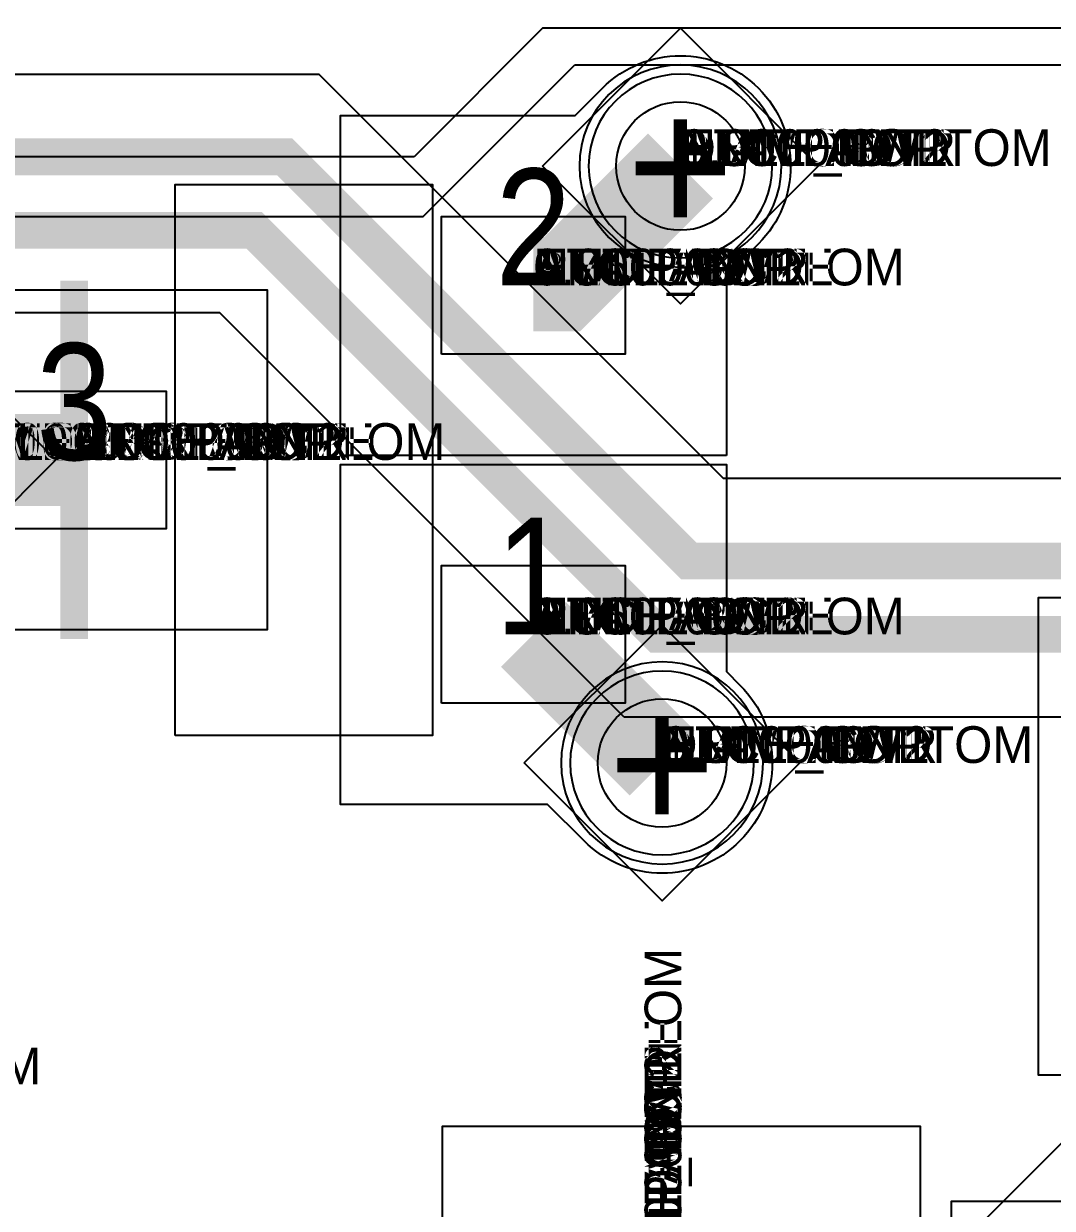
# Model space of a CAD drawing. Extents: x 0 to 323, y 0 to 320.
# Drawn here: x 39.24 to 44.84, y 254.18 to 260.63 of the extents above; entities that cross this region are included whole.
import ezdxf
from ezdxf.enums import TextEntityAlignment as Align

# ---------------------------------------------------------------- set-up
doc = ezdxf.new("R2010")
doc.units = 0
doc.header["$MEASUREMENT"] = 0
doc.layers.get('0').update_dxf_attribs({"linetype": 'CONTINUOUS'})
for name, color, linetype in [('CDN_FIGURES', 7, 'CONTINUOUS'), ('ETCH_BOTTOM', 7, 'CONTINUOUS'), ('ETCH_GND', 3, 'CONTINUOUS'), ('ETCH_INT1', 4, 'CONTINUOUS'), ('ETCH_INT2', 5, 'CONTINUOUS'), ('ETCH_PWR', 6, 'CONTINUOUS'), ('ETCH_TOP', 2, 'CONTINUOUS'), ('MANUFACTURING_NCLEGEND-1-6', 8, 'CONTINUOUS'), ('PACKAGE_GEOMETRY_ASSEMBLY_TOP', 11, 'CONTINUOUS'), ('PACKAGE_GEOMETRY_PIN_NUMBER', 9, 'CONTINUOUS')]:
    doc.layers.add(name, color=color, linetype=linetype)

# ---------------------------------------------------------------- blocks, each defined once
blk = doc.blocks.new('PAD_INFO')
for tag in ['SHAPE_TYPE', 'PAD_HEIGHT', 'PAD_LAYER', 'PAD_TYPE', 'PAD_WIDTH']:
    blk.add_attdef(tag, (0, 0), '', height=0.2)
at = {"flags": 2}
blk.add_attdef('CDN_TYPE', (0, 0), '', height=0.2, dxfattribs=at)
blk = doc.blocks.new('DRILL_INFO')
at = {"flags": 2}
blk.add_attdef('CDN_TYPE', (0, 0), '', height=0.2, dxfattribs=at)
for tag in ['FSHAPE', 'FCHAR', 'DRILL_HEIGHT', 'DIAMETER', 'PLATED', 'DRILL_WIDTH']:
    blk.add_attdef(tag, (0, 0), '', height=0.2)
blk = doc.blocks.new('VIA0700X0300')
at = {"layer": 'ETCH_BOTTOM'}
blk.add_circle((0, 0), 0.35, dxfattribs=at)
at = {"layer": 'ETCH_GND'}
blk.add_circle((0, 0), 0.35, dxfattribs=at)
at = {"layer": 'ETCH_INT1'}
blk.add_circle((0, 0), 0.35, dxfattribs=at)
at = {"layer": 'ETCH_INT2'}
blk.add_circle((0, 0), 0.35, dxfattribs=at)
at = {"layer": 'ETCH_PWR'}
blk.add_circle((0, 0), 0.35, dxfattribs=at)
at = {"layer": 'ETCH_TOP'}
blk.add_circle((0, 0), 0.35, dxfattribs=at)
ref = blk.add_blockref('PAD_INFO', (0, 0))
ref.add_attrib('PAD_LAYER', 'ETCH_TOP', (0, 0), dxfattribs={"height": 0.2})
ref.add_attrib('SHAPE_TYPE', 'NULL', (0, 0), dxfattribs={"height": 0.2})
ref.add_attrib('PAD_TYPE', 'ANTIPAD', (0, 0), dxfattribs={"height": 0.2})
ref.add_attrib('PAD_WIDTH', '0.000000', (0, 0), dxfattribs={"height": 0.2})
ref.add_attrib('PAD_HEIGHT', '0.000000', (0, 0), dxfattribs={"height": 0.2})
ref = blk.add_blockref('PAD_INFO', (0, 0))
ref.add_attrib('PAD_LAYER', 'ETCH_GND', (0, 0), dxfattribs={"height": 0.2})
ref.add_attrib('SHAPE_TYPE', 'NULL', (0, 0), dxfattribs={"height": 0.2})
ref.add_attrib('PAD_TYPE', 'ANTIPAD', (0, 0), dxfattribs={"height": 0.2})
ref.add_attrib('PAD_WIDTH', '0.000000', (0, 0), dxfattribs={"height": 0.2})
ref.add_attrib('PAD_HEIGHT', '0.000000', (0, 0), dxfattribs={"height": 0.2})
ref = blk.add_blockref('PAD_INFO', (0, 0))
ref.add_attrib('PAD_LAYER', 'ETCH_INT1', (0, 0), dxfattribs={"height": 0.2})
ref.add_attrib('SHAPE_TYPE', 'NULL', (0, 0), dxfattribs={"height": 0.2})
ref.add_attrib('PAD_TYPE', 'ANTIPAD', (0, 0), dxfattribs={"height": 0.2})
ref.add_attrib('PAD_WIDTH', '0.000000', (0, 0), dxfattribs={"height": 0.2})
ref.add_attrib('PAD_HEIGHT', '0.000000', (0, 0), dxfattribs={"height": 0.2})
ref = blk.add_blockref('PAD_INFO', (0, 0))
ref.add_attrib('PAD_LAYER', 'ETCH_INT2', (0, 0), dxfattribs={"height": 0.2})
ref.add_attrib('SHAPE_TYPE', 'NULL', (0, 0), dxfattribs={"height": 0.2})
ref.add_attrib('PAD_TYPE', 'ANTIPAD', (0, 0), dxfattribs={"height": 0.2})
ref.add_attrib('PAD_WIDTH', '0.000000', (0, 0), dxfattribs={"height": 0.2})
ref.add_attrib('PAD_HEIGHT', '0.000000', (0, 0), dxfattribs={"height": 0.2})
ref = blk.add_blockref('PAD_INFO', (0, 0))
ref.add_attrib('PAD_LAYER', 'ETCH_PWR', (0, 0), dxfattribs={"height": 0.2})
ref.add_attrib('SHAPE_TYPE', 'NULL', (0, 0), dxfattribs={"height": 0.2})
ref.add_attrib('PAD_TYPE', 'ANTIPAD', (0, 0), dxfattribs={"height": 0.2})
ref.add_attrib('PAD_WIDTH', '0.000000', (0, 0), dxfattribs={"height": 0.2})
ref.add_attrib('PAD_HEIGHT', '0.000000', (0, 0), dxfattribs={"height": 0.2})
ref = blk.add_blockref('PAD_INFO', (0, 0))
ref.add_attrib('PAD_LAYER', 'ETCH_BOTTOM', (0, 0), dxfattribs={"height": 0.2})
ref.add_attrib('SHAPE_TYPE', 'NULL', (0, 0), dxfattribs={"height": 0.2})
ref.add_attrib('PAD_TYPE', 'ANTIPAD', (0, 0), dxfattribs={"height": 0.2})
ref.add_attrib('PAD_WIDTH', '0.000000', (0, 0), dxfattribs={"height": 0.2})
ref.add_attrib('PAD_HEIGHT', '0.000000', (0, 0), dxfattribs={"height": 0.2})
ref = blk.add_blockref('PAD_INFO', (0, 0))
ref.add_attrib('PAD_LAYER', 'ETCH_TOP', (0, 0), dxfattribs={"height": 0.2})
ref.add_attrib('SHAPE_TYPE', 'NULL', (0, 0), dxfattribs={"height": 0.2})
ref.add_attrib('PAD_TYPE', 'THERMAL', (0, 0), dxfattribs={"height": 0.2})
ref.add_attrib('PAD_WIDTH', '0.000000', (0, 0), dxfattribs={"height": 0.2})
ref.add_attrib('PAD_HEIGHT', '0.000000', (0, 0), dxfattribs={"height": 0.2})
ref = blk.add_blockref('PAD_INFO', (0, 0))
ref.add_attrib('PAD_LAYER', 'ETCH_GND', (0, 0), dxfattribs={"height": 0.2})
ref.add_attrib('SHAPE_TYPE', 'NULL', (0, 0), dxfattribs={"height": 0.2})
ref.add_attrib('PAD_TYPE', 'THERMAL', (0, 0), dxfattribs={"height": 0.2})
ref.add_attrib('PAD_WIDTH', '0.000000', (0, 0), dxfattribs={"height": 0.2})
ref.add_attrib('PAD_HEIGHT', '0.000000', (0, 0), dxfattribs={"height": 0.2})
ref = blk.add_blockref('PAD_INFO', (0, 0))
ref.add_attrib('PAD_LAYER', 'ETCH_INT1', (0, 0), dxfattribs={"height": 0.2})
ref.add_attrib('SHAPE_TYPE', 'NULL', (0, 0), dxfattribs={"height": 0.2})
ref.add_attrib('PAD_TYPE', 'THERMAL', (0, 0), dxfattribs={"height": 0.2})
ref.add_attrib('PAD_WIDTH', '0.000000', (0, 0), dxfattribs={"height": 0.2})
ref.add_attrib('PAD_HEIGHT', '0.000000', (0, 0), dxfattribs={"height": 0.2})
ref = blk.add_blockref('PAD_INFO', (0, 0))
ref.add_attrib('PAD_LAYER', 'ETCH_INT2', (0, 0), dxfattribs={"height": 0.2})
ref.add_attrib('SHAPE_TYPE', 'NULL', (0, 0), dxfattribs={"height": 0.2})
ref.add_attrib('PAD_TYPE', 'THERMAL', (0, 0), dxfattribs={"height": 0.2})
ref.add_attrib('PAD_WIDTH', '0.000000', (0, 0), dxfattribs={"height": 0.2})
ref.add_attrib('PAD_HEIGHT', '0.000000', (0, 0), dxfattribs={"height": 0.2})
ref = blk.add_blockref('PAD_INFO', (0, 0))
ref.add_attrib('PAD_LAYER', 'ETCH_PWR', (0, 0), dxfattribs={"height": 0.2})
ref.add_attrib('SHAPE_TYPE', 'NULL', (0, 0), dxfattribs={"height": 0.2})
ref.add_attrib('PAD_TYPE', 'THERMAL', (0, 0), dxfattribs={"height": 0.2})
ref.add_attrib('PAD_WIDTH', '0.000000', (0, 0), dxfattribs={"height": 0.2})
ref.add_attrib('PAD_HEIGHT', '0.000000', (0, 0), dxfattribs={"height": 0.2})
ref = blk.add_blockref('PAD_INFO', (0, 0))
ref.add_attrib('PAD_LAYER', 'ETCH_BOTTOM', (0, 0), dxfattribs={"height": 0.2})
ref.add_attrib('SHAPE_TYPE', 'NULL', (0, 0), dxfattribs={"height": 0.2})
ref.add_attrib('PAD_TYPE', 'THERMAL', (0, 0), dxfattribs={"height": 0.2})
ref.add_attrib('PAD_WIDTH', '0.000000', (0, 0), dxfattribs={"height": 0.2})
ref.add_attrib('PAD_HEIGHT', '0.000000', (0, 0), dxfattribs={"height": 0.2})
ref = blk.add_blockref('PAD_INFO', (0, 0))
ref.add_attrib('PAD_LAYER', 'ETCH_TOP', (0, 0), dxfattribs={"height": 0.2})
ref.add_attrib('SHAPE_TYPE', 'CIRCLE', (0, 0), dxfattribs={"height": 0.2})
ref.add_attrib('PAD_TYPE', 'REGULAR', (0, 0), dxfattribs={"height": 0.2})
ref.add_attrib('PAD_WIDTH', '0.700000', (0, 0), dxfattribs={"height": 0.2})
ref.add_attrib('PAD_HEIGHT', '0.700000', (0, 0), dxfattribs={"height": 0.2})
ref = blk.add_blockref('PAD_INFO', (0, 0))
ref.add_attrib('PAD_LAYER', 'ETCH_GND', (0, 0), dxfattribs={"height": 0.2})
ref.add_attrib('SHAPE_TYPE', 'CIRCLE', (0, 0), dxfattribs={"height": 0.2})
ref.add_attrib('PAD_TYPE', 'REGULAR', (0, 0), dxfattribs={"height": 0.2})
ref.add_attrib('PAD_WIDTH', '0.700000', (0, 0), dxfattribs={"height": 0.2})
ref.add_attrib('PAD_HEIGHT', '0.700000', (0, 0), dxfattribs={"height": 0.2})
ref = blk.add_blockref('PAD_INFO', (0, 0))
ref.add_attrib('PAD_LAYER', 'ETCH_INT1', (0, 0), dxfattribs={"height": 0.2})
ref.add_attrib('SHAPE_TYPE', 'CIRCLE', (0, 0), dxfattribs={"height": 0.2})
ref.add_attrib('PAD_TYPE', 'REGULAR', (0, 0), dxfattribs={"height": 0.2})
ref.add_attrib('PAD_WIDTH', '0.700000', (0, 0), dxfattribs={"height": 0.2})
ref.add_attrib('PAD_HEIGHT', '0.700000', (0, 0), dxfattribs={"height": 0.2})
ref = blk.add_blockref('PAD_INFO', (0, 0))
ref.add_attrib('PAD_LAYER', 'ETCH_INT2', (0, 0), dxfattribs={"height": 0.2})
ref.add_attrib('SHAPE_TYPE', 'CIRCLE', (0, 0), dxfattribs={"height": 0.2})
ref.add_attrib('PAD_TYPE', 'REGULAR', (0, 0), dxfattribs={"height": 0.2})
ref.add_attrib('PAD_WIDTH', '0.700000', (0, 0), dxfattribs={"height": 0.2})
ref.add_attrib('PAD_HEIGHT', '0.700000', (0, 0), dxfattribs={"height": 0.2})
ref = blk.add_blockref('PAD_INFO', (0, 0))
ref.add_attrib('PAD_LAYER', 'ETCH_PWR', (0, 0), dxfattribs={"height": 0.2})
ref.add_attrib('SHAPE_TYPE', 'CIRCLE', (0, 0), dxfattribs={"height": 0.2})
ref.add_attrib('PAD_TYPE', 'REGULAR', (0, 0), dxfattribs={"height": 0.2})
ref.add_attrib('PAD_WIDTH', '0.700000', (0, 0), dxfattribs={"height": 0.2})
ref.add_attrib('PAD_HEIGHT', '0.700000', (0, 0), dxfattribs={"height": 0.2})
ref = blk.add_blockref('PAD_INFO', (0, 0))
ref.add_attrib('PAD_LAYER', 'ETCH_BOTTOM', (0, 0), dxfattribs={"height": 0.2})
ref.add_attrib('SHAPE_TYPE', 'CIRCLE', (0, 0), dxfattribs={"height": 0.2})
ref.add_attrib('PAD_TYPE', 'REGULAR', (0, 0), dxfattribs={"height": 0.2})
ref.add_attrib('PAD_WIDTH', '0.700000', (0, 0), dxfattribs={"height": 0.2})
ref.add_attrib('PAD_HEIGHT', '0.700000', (0, 0), dxfattribs={"height": 0.2})
ref = blk.add_blockref('DRILL_INFO', (0, 0))
ref.add_attrib('DIAMETER', '0.300000', (0, 0), dxfattribs={"height": 0.2})
ref.add_attrib('PLATED', 'PLATED', (0, 0), dxfattribs={"height": 0.2})
ref.add_attrib('FSHAPE', 'DIAMOND', (0, 0), dxfattribs={"height": 0.2})
ref.add_attrib('FCHAR', '+', (0, 0), dxfattribs={"height": 0.2})
ref.add_attrib('DRILL_WIDTH', '1.500000', (0, 0), dxfattribs={"height": 0.2})
ref.add_attrib('DRILL_HEIGHT', '1.500000', (0, 0), dxfattribs={"height": 0.2})
for tag in ['CDN_TYPE', 'PIN']:
    blk.add_attdef(tag, (0, 0), '', height=0.2)
at = {"flags": 2}
for tag in ['PSTKNAME', 'BBV']:
    blk.add_attdef(tag, (0, 0), '', height=0.2, dxfattribs=at)
blk = doc.blocks.new('FIGURE_DIAMOND')
at = {"layer": 'CDN_FIGURES'}
blk.add_lwpolyline([(-0.5, 0), (0, 0.5), (0.5, 0), (0, -0.5)], close=True, dxfattribs=at)
blk = doc.blocks.new('RC1000X1500TS')
at = {"layer": 'ETCH_TOP'}
blk.add_lwpolyline([(-0.5, -0.75), (-0.5, 0.75), (0.5, 0.75), (0.5, -0.75)], close=True, dxfattribs=at)
ref = blk.add_blockref('PAD_INFO', (0, 0))
ref.add_attrib('PAD_LAYER', 'ETCH_TOP', (0, 0), dxfattribs={"height": 0.2})
ref.add_attrib('SHAPE_TYPE', 'NULL', (0, 0), dxfattribs={"height": 0.2})
ref.add_attrib('PAD_TYPE', 'ANTIPAD', (0, 0), dxfattribs={"height": 0.2})
ref.add_attrib('PAD_WIDTH', '0.000000', (0, 0), dxfattribs={"height": 0.2})
ref.add_attrib('PAD_HEIGHT', '0.000000', (0, 0), dxfattribs={"height": 0.2})
ref = blk.add_blockref('PAD_INFO', (0, 0))
ref.add_attrib('PAD_LAYER', 'ETCH_GND', (0, 0), dxfattribs={"height": 0.2})
ref.add_attrib('SHAPE_TYPE', 'NULL', (0, 0), dxfattribs={"height": 0.2})
ref.add_attrib('PAD_TYPE', 'ANTIPAD', (0, 0), dxfattribs={"height": 0.2})
ref.add_attrib('PAD_WIDTH', '0.000000', (0, 0), dxfattribs={"height": 0.2})
ref.add_attrib('PAD_HEIGHT', '0.000000', (0, 0), dxfattribs={"height": 0.2})
ref = blk.add_blockref('PAD_INFO', (0, 0))
ref.add_attrib('PAD_LAYER', 'ETCH_INT1', (0, 0), dxfattribs={"height": 0.2})
ref.add_attrib('SHAPE_TYPE', 'NULL', (0, 0), dxfattribs={"height": 0.2})
ref.add_attrib('PAD_TYPE', 'ANTIPAD', (0, 0), dxfattribs={"height": 0.2})
ref.add_attrib('PAD_WIDTH', '0.000000', (0, 0), dxfattribs={"height": 0.2})
ref.add_attrib('PAD_HEIGHT', '0.000000', (0, 0), dxfattribs={"height": 0.2})
ref = blk.add_blockref('PAD_INFO', (0, 0))
ref.add_attrib('PAD_LAYER', 'ETCH_INT2', (0, 0), dxfattribs={"height": 0.2})
ref.add_attrib('SHAPE_TYPE', 'NULL', (0, 0), dxfattribs={"height": 0.2})
ref.add_attrib('PAD_TYPE', 'ANTIPAD', (0, 0), dxfattribs={"height": 0.2})
ref.add_attrib('PAD_WIDTH', '0.000000', (0, 0), dxfattribs={"height": 0.2})
ref.add_attrib('PAD_HEIGHT', '0.000000', (0, 0), dxfattribs={"height": 0.2})
ref = blk.add_blockref('PAD_INFO', (0, 0))
ref.add_attrib('PAD_LAYER', 'ETCH_PWR', (0, 0), dxfattribs={"height": 0.2})
ref.add_attrib('SHAPE_TYPE', 'NULL', (0, 0), dxfattribs={"height": 0.2})
ref.add_attrib('PAD_TYPE', 'ANTIPAD', (0, 0), dxfattribs={"height": 0.2})
ref.add_attrib('PAD_WIDTH', '0.000000', (0, 0), dxfattribs={"height": 0.2})
ref.add_attrib('PAD_HEIGHT', '0.000000', (0, 0), dxfattribs={"height": 0.2})
ref = blk.add_blockref('PAD_INFO', (0, 0))
ref.add_attrib('PAD_LAYER', 'ETCH_BOTTOM', (0, 0), dxfattribs={"height": 0.2})
ref.add_attrib('SHAPE_TYPE', 'NULL', (0, 0), dxfattribs={"height": 0.2})
ref.add_attrib('PAD_TYPE', 'ANTIPAD', (0, 0), dxfattribs={"height": 0.2})
ref.add_attrib('PAD_WIDTH', '0.000000', (0, 0), dxfattribs={"height": 0.2})
ref.add_attrib('PAD_HEIGHT', '0.000000', (0, 0), dxfattribs={"height": 0.2})
ref = blk.add_blockref('PAD_INFO', (0, 0))
ref.add_attrib('PAD_LAYER', 'ETCH_TOP', (0, 0), dxfattribs={"height": 0.2})
ref.add_attrib('SHAPE_TYPE', 'NULL', (0, 0), dxfattribs={"height": 0.2})
ref.add_attrib('PAD_TYPE', 'THERMAL', (0, 0), dxfattribs={"height": 0.2})
ref.add_attrib('PAD_WIDTH', '0.000000', (0, 0), dxfattribs={"height": 0.2})
ref.add_attrib('PAD_HEIGHT', '0.000000', (0, 0), dxfattribs={"height": 0.2})
ref = blk.add_blockref('PAD_INFO', (0, 0))
ref.add_attrib('PAD_LAYER', 'ETCH_GND', (0, 0), dxfattribs={"height": 0.2})
ref.add_attrib('SHAPE_TYPE', 'NULL', (0, 0), dxfattribs={"height": 0.2})
ref.add_attrib('PAD_TYPE', 'THERMAL', (0, 0), dxfattribs={"height": 0.2})
ref.add_attrib('PAD_WIDTH', '0.000000', (0, 0), dxfattribs={"height": 0.2})
ref.add_attrib('PAD_HEIGHT', '0.000000', (0, 0), dxfattribs={"height": 0.2})
ref = blk.add_blockref('PAD_INFO', (0, 0))
ref.add_attrib('PAD_LAYER', 'ETCH_INT1', (0, 0), dxfattribs={"height": 0.2})
ref.add_attrib('SHAPE_TYPE', 'NULL', (0, 0), dxfattribs={"height": 0.2})
ref.add_attrib('PAD_TYPE', 'THERMAL', (0, 0), dxfattribs={"height": 0.2})
ref.add_attrib('PAD_WIDTH', '0.000000', (0, 0), dxfattribs={"height": 0.2})
ref.add_attrib('PAD_HEIGHT', '0.000000', (0, 0), dxfattribs={"height": 0.2})
ref = blk.add_blockref('PAD_INFO', (0, 0))
ref.add_attrib('PAD_LAYER', 'ETCH_INT2', (0, 0), dxfattribs={"height": 0.2})
ref.add_attrib('SHAPE_TYPE', 'NULL', (0, 0), dxfattribs={"height": 0.2})
ref.add_attrib('PAD_TYPE', 'THERMAL', (0, 0), dxfattribs={"height": 0.2})
ref.add_attrib('PAD_WIDTH', '0.000000', (0, 0), dxfattribs={"height": 0.2})
ref.add_attrib('PAD_HEIGHT', '0.000000', (0, 0), dxfattribs={"height": 0.2})
ref = blk.add_blockref('PAD_INFO', (0, 0))
ref.add_attrib('PAD_LAYER', 'ETCH_PWR', (0, 0), dxfattribs={"height": 0.2})
ref.add_attrib('SHAPE_TYPE', 'NULL', (0, 0), dxfattribs={"height": 0.2})
ref.add_attrib('PAD_TYPE', 'THERMAL', (0, 0), dxfattribs={"height": 0.2})
ref.add_attrib('PAD_WIDTH', '0.000000', (0, 0), dxfattribs={"height": 0.2})
ref.add_attrib('PAD_HEIGHT', '0.000000', (0, 0), dxfattribs={"height": 0.2})
ref = blk.add_blockref('PAD_INFO', (0, 0))
ref.add_attrib('PAD_LAYER', 'ETCH_BOTTOM', (0, 0), dxfattribs={"height": 0.2})
ref.add_attrib('SHAPE_TYPE', 'NULL', (0, 0), dxfattribs={"height": 0.2})
ref.add_attrib('PAD_TYPE', 'THERMAL', (0, 0), dxfattribs={"height": 0.2})
ref.add_attrib('PAD_WIDTH', '0.000000', (0, 0), dxfattribs={"height": 0.2})
ref.add_attrib('PAD_HEIGHT', '0.000000', (0, 0), dxfattribs={"height": 0.2})
ref = blk.add_blockref('PAD_INFO', (0, 0))
ref.add_attrib('PAD_LAYER', 'ETCH_GND', (0, 0), dxfattribs={"height": 0.2})
ref.add_attrib('SHAPE_TYPE', 'NULL', (0, 0), dxfattribs={"height": 0.2})
ref.add_attrib('PAD_TYPE', 'REGULAR', (0, 0), dxfattribs={"height": 0.2})
ref.add_attrib('PAD_WIDTH', '0.000000', (0, 0), dxfattribs={"height": 0.2})
ref.add_attrib('PAD_HEIGHT', '0.000000', (0, 0), dxfattribs={"height": 0.2})
ref = blk.add_blockref('PAD_INFO', (0, 0))
ref.add_attrib('PAD_LAYER', 'ETCH_INT1', (0, 0), dxfattribs={"height": 0.2})
ref.add_attrib('SHAPE_TYPE', 'NULL', (0, 0), dxfattribs={"height": 0.2})
ref.add_attrib('PAD_TYPE', 'REGULAR', (0, 0), dxfattribs={"height": 0.2})
ref.add_attrib('PAD_WIDTH', '0.000000', (0, 0), dxfattribs={"height": 0.2})
ref.add_attrib('PAD_HEIGHT', '0.000000', (0, 0), dxfattribs={"height": 0.2})
ref = blk.add_blockref('PAD_INFO', (0, 0))
ref.add_attrib('PAD_LAYER', 'ETCH_INT2', (0, 0), dxfattribs={"height": 0.2})
ref.add_attrib('SHAPE_TYPE', 'NULL', (0, 0), dxfattribs={"height": 0.2})
ref.add_attrib('PAD_TYPE', 'REGULAR', (0, 0), dxfattribs={"height": 0.2})
ref.add_attrib('PAD_WIDTH', '0.000000', (0, 0), dxfattribs={"height": 0.2})
ref.add_attrib('PAD_HEIGHT', '0.000000', (0, 0), dxfattribs={"height": 0.2})
ref = blk.add_blockref('PAD_INFO', (0, 0))
ref.add_attrib('PAD_LAYER', 'ETCH_PWR', (0, 0), dxfattribs={"height": 0.2})
ref.add_attrib('SHAPE_TYPE', 'NULL', (0, 0), dxfattribs={"height": 0.2})
ref.add_attrib('PAD_TYPE', 'REGULAR', (0, 0), dxfattribs={"height": 0.2})
ref.add_attrib('PAD_WIDTH', '0.000000', (0, 0), dxfattribs={"height": 0.2})
ref.add_attrib('PAD_HEIGHT', '0.000000', (0, 0), dxfattribs={"height": 0.2})
ref = blk.add_blockref('PAD_INFO', (0, 0))
ref.add_attrib('PAD_LAYER', 'ETCH_BOTTOM', (0, 0), dxfattribs={"height": 0.2})
ref.add_attrib('SHAPE_TYPE', 'NULL', (0, 0), dxfattribs={"height": 0.2})
ref.add_attrib('PAD_TYPE', 'REGULAR', (0, 0), dxfattribs={"height": 0.2})
ref.add_attrib('PAD_WIDTH', '0.000000', (0, 0), dxfattribs={"height": 0.2})
ref.add_attrib('PAD_HEIGHT', '0.000000', (0, 0), dxfattribs={"height": 0.2})
ref = blk.add_blockref('DRILL_INFO', (0, 0))
ref.add_attrib('DIAMETER', '0.000000', (0, 0), dxfattribs={"height": 0.2})
ref.add_attrib('PLATED', 'PLATED', (0, 0), dxfattribs={"height": 0.2})
ref.add_attrib('FSHAPE', 'NULL', (0, 0), dxfattribs={"height": 0.2})
ref.add_attrib('DRILL_WIDTH', '0.000000', (0, 0), dxfattribs={"height": 0.2})
ref.add_attrib('DRILL_HEIGHT', '0.000000', (0, 0), dxfattribs={"height": 0.2})
ref = blk.add_blockref('PAD_INFO', (0, 0))
ref.add_attrib('PAD_LAYER', 'ETCH_TOP', (0, 0), dxfattribs={"height": 0.2})
ref.add_attrib('SHAPE_TYPE', 'RECTANGLE', (0, 0), dxfattribs={"height": 0.2})
ref.add_attrib('PAD_TYPE', 'REGULAR', (0, 0), dxfattribs={"height": 0.2})
ref.add_attrib('PAD_WIDTH', '1.000000', (0, 0), dxfattribs={"height": 0.2})
ref.add_attrib('PAD_HEIGHT', '1.500000', (0, 0), dxfattribs={"height": 0.2})
for tag in ['CDN_TYPE', 'PIN']:
    blk.add_attdef(tag, (0, 0), '', height=0.2)
at = {"flags": 2}
for tag in ['PSTKNAME', 'BBV']:
    blk.add_attdef(tag, (0, 0), '', height=0.2, dxfattribs=at)
blk = doc.blocks.new('F56')
at = {"layer": 'ETCH_TOP'}
ref = blk.add_blockref('RC1000X1500TS', (1.75, 0), dxfattribs=at)
ref.add_attrib('CDN_TYPE', 'PIN', (0, 0), dxfattribs={"height": 0.2})
ref.add_attrib('PIN', '2', (0, 0), dxfattribs={"height": 0.2})
at = {"flags": 2}
for tag in ['SYMBOL_TYPE', 'CDN_TYPE', 'REFDES']:
    blk.add_attdef(tag, (0, 0), '', height=0.2, dxfattribs=at)
blk = doc.blocks.new('RC1000X0750TS')
at = {"layer": 'ETCH_TOP'}
blk.add_lwpolyline([(-0.5, -0.375), (-0.5, 0.375), (0.5, 0.375), (0.5, -0.375)], close=True, dxfattribs=at)
ref = blk.add_blockref('PAD_INFO', (0, 0))
ref.add_attrib('PAD_LAYER', 'ETCH_TOP', (0, 0), dxfattribs={"height": 0.2})
ref.add_attrib('SHAPE_TYPE', 'NULL', (0, 0), dxfattribs={"height": 0.2})
ref.add_attrib('PAD_TYPE', 'ANTIPAD', (0, 0), dxfattribs={"height": 0.2})
ref.add_attrib('PAD_WIDTH', '0.000000', (0, 0), dxfattribs={"height": 0.2})
ref.add_attrib('PAD_HEIGHT', '0.000000', (0, 0), dxfattribs={"height": 0.2})
ref = blk.add_blockref('PAD_INFO', (0, 0))
ref.add_attrib('PAD_LAYER', 'ETCH_GND', (0, 0), dxfattribs={"height": 0.2})
ref.add_attrib('SHAPE_TYPE', 'NULL', (0, 0), dxfattribs={"height": 0.2})
ref.add_attrib('PAD_TYPE', 'ANTIPAD', (0, 0), dxfattribs={"height": 0.2})
ref.add_attrib('PAD_WIDTH', '0.000000', (0, 0), dxfattribs={"height": 0.2})
ref.add_attrib('PAD_HEIGHT', '0.000000', (0, 0), dxfattribs={"height": 0.2})
ref = blk.add_blockref('PAD_INFO', (0, 0))
ref.add_attrib('PAD_LAYER', 'ETCH_INT1', (0, 0), dxfattribs={"height": 0.2})
ref.add_attrib('SHAPE_TYPE', 'NULL', (0, 0), dxfattribs={"height": 0.2})
ref.add_attrib('PAD_TYPE', 'ANTIPAD', (0, 0), dxfattribs={"height": 0.2})
ref.add_attrib('PAD_WIDTH', '0.000000', (0, 0), dxfattribs={"height": 0.2})
ref.add_attrib('PAD_HEIGHT', '0.000000', (0, 0), dxfattribs={"height": 0.2})
ref = blk.add_blockref('PAD_INFO', (0, 0))
ref.add_attrib('PAD_LAYER', 'ETCH_INT2', (0, 0), dxfattribs={"height": 0.2})
ref.add_attrib('SHAPE_TYPE', 'NULL', (0, 0), dxfattribs={"height": 0.2})
ref.add_attrib('PAD_TYPE', 'ANTIPAD', (0, 0), dxfattribs={"height": 0.2})
ref.add_attrib('PAD_WIDTH', '0.000000', (0, 0), dxfattribs={"height": 0.2})
ref.add_attrib('PAD_HEIGHT', '0.000000', (0, 0), dxfattribs={"height": 0.2})
ref = blk.add_blockref('PAD_INFO', (0, 0))
ref.add_attrib('PAD_LAYER', 'ETCH_PWR', (0, 0), dxfattribs={"height": 0.2})
ref.add_attrib('SHAPE_TYPE', 'NULL', (0, 0), dxfattribs={"height": 0.2})
ref.add_attrib('PAD_TYPE', 'ANTIPAD', (0, 0), dxfattribs={"height": 0.2})
ref.add_attrib('PAD_WIDTH', '0.000000', (0, 0), dxfattribs={"height": 0.2})
ref.add_attrib('PAD_HEIGHT', '0.000000', (0, 0), dxfattribs={"height": 0.2})
ref = blk.add_blockref('PAD_INFO', (0, 0))
ref.add_attrib('PAD_LAYER', 'ETCH_BOTTOM', (0, 0), dxfattribs={"height": 0.2})
ref.add_attrib('SHAPE_TYPE', 'NULL', (0, 0), dxfattribs={"height": 0.2})
ref.add_attrib('PAD_TYPE', 'ANTIPAD', (0, 0), dxfattribs={"height": 0.2})
ref.add_attrib('PAD_WIDTH', '0.000000', (0, 0), dxfattribs={"height": 0.2})
ref.add_attrib('PAD_HEIGHT', '0.000000', (0, 0), dxfattribs={"height": 0.2})
ref = blk.add_blockref('PAD_INFO', (0, 0))
ref.add_attrib('PAD_LAYER', 'ETCH_TOP', (0, 0), dxfattribs={"height": 0.2})
ref.add_attrib('SHAPE_TYPE', 'NULL', (0, 0), dxfattribs={"height": 0.2})
ref.add_attrib('PAD_TYPE', 'THERMAL', (0, 0), dxfattribs={"height": 0.2})
ref.add_attrib('PAD_WIDTH', '0.000000', (0, 0), dxfattribs={"height": 0.2})
ref.add_attrib('PAD_HEIGHT', '0.000000', (0, 0), dxfattribs={"height": 0.2})
ref = blk.add_blockref('PAD_INFO', (0, 0))
ref.add_attrib('PAD_LAYER', 'ETCH_GND', (0, 0), dxfattribs={"height": 0.2})
ref.add_attrib('SHAPE_TYPE', 'NULL', (0, 0), dxfattribs={"height": 0.2})
ref.add_attrib('PAD_TYPE', 'THERMAL', (0, 0), dxfattribs={"height": 0.2})
ref.add_attrib('PAD_WIDTH', '0.000000', (0, 0), dxfattribs={"height": 0.2})
ref.add_attrib('PAD_HEIGHT', '0.000000', (0, 0), dxfattribs={"height": 0.2})
ref = blk.add_blockref('PAD_INFO', (0, 0))
ref.add_attrib('PAD_LAYER', 'ETCH_INT1', (0, 0), dxfattribs={"height": 0.2})
ref.add_attrib('SHAPE_TYPE', 'NULL', (0, 0), dxfattribs={"height": 0.2})
ref.add_attrib('PAD_TYPE', 'THERMAL', (0, 0), dxfattribs={"height": 0.2})
ref.add_attrib('PAD_WIDTH', '0.000000', (0, 0), dxfattribs={"height": 0.2})
ref.add_attrib('PAD_HEIGHT', '0.000000', (0, 0), dxfattribs={"height": 0.2})
ref = blk.add_blockref('PAD_INFO', (0, 0))
ref.add_attrib('PAD_LAYER', 'ETCH_INT2', (0, 0), dxfattribs={"height": 0.2})
ref.add_attrib('SHAPE_TYPE', 'NULL', (0, 0), dxfattribs={"height": 0.2})
ref.add_attrib('PAD_TYPE', 'THERMAL', (0, 0), dxfattribs={"height": 0.2})
ref.add_attrib('PAD_WIDTH', '0.000000', (0, 0), dxfattribs={"height": 0.2})
ref.add_attrib('PAD_HEIGHT', '0.000000', (0, 0), dxfattribs={"height": 0.2})
ref = blk.add_blockref('PAD_INFO', (0, 0))
ref.add_attrib('PAD_LAYER', 'ETCH_PWR', (0, 0), dxfattribs={"height": 0.2})
ref.add_attrib('SHAPE_TYPE', 'NULL', (0, 0), dxfattribs={"height": 0.2})
ref.add_attrib('PAD_TYPE', 'THERMAL', (0, 0), dxfattribs={"height": 0.2})
ref.add_attrib('PAD_WIDTH', '0.000000', (0, 0), dxfattribs={"height": 0.2})
ref.add_attrib('PAD_HEIGHT', '0.000000', (0, 0), dxfattribs={"height": 0.2})
ref = blk.add_blockref('PAD_INFO', (0, 0))
ref.add_attrib('PAD_LAYER', 'ETCH_BOTTOM', (0, 0), dxfattribs={"height": 0.2})
ref.add_attrib('SHAPE_TYPE', 'NULL', (0, 0), dxfattribs={"height": 0.2})
ref.add_attrib('PAD_TYPE', 'THERMAL', (0, 0), dxfattribs={"height": 0.2})
ref.add_attrib('PAD_WIDTH', '0.000000', (0, 0), dxfattribs={"height": 0.2})
ref.add_attrib('PAD_HEIGHT', '0.000000', (0, 0), dxfattribs={"height": 0.2})
ref = blk.add_blockref('PAD_INFO', (0, 0))
ref.add_attrib('PAD_LAYER', 'ETCH_TOP', (0, 0), dxfattribs={"height": 0.2})
ref.add_attrib('SHAPE_TYPE', 'RECTANGLE', (0, 0), dxfattribs={"height": 0.2})
ref.add_attrib('PAD_TYPE', 'REGULAR', (0, 0), dxfattribs={"height": 0.2})
ref.add_attrib('PAD_WIDTH', '1.000000', (0, 0), dxfattribs={"height": 0.2})
ref.add_attrib('PAD_HEIGHT', '0.750000', (0, 0), dxfattribs={"height": 0.2})
ref = blk.add_blockref('PAD_INFO', (0, 0))
ref.add_attrib('PAD_LAYER', 'ETCH_GND', (0, 0), dxfattribs={"height": 0.2})
ref.add_attrib('SHAPE_TYPE', 'NULL', (0, 0), dxfattribs={"height": 0.2})
ref.add_attrib('PAD_TYPE', 'REGULAR', (0, 0), dxfattribs={"height": 0.2})
ref.add_attrib('PAD_WIDTH', '0.000000', (0, 0), dxfattribs={"height": 0.2})
ref.add_attrib('PAD_HEIGHT', '0.000000', (0, 0), dxfattribs={"height": 0.2})
ref = blk.add_blockref('PAD_INFO', (0, 0))
ref.add_attrib('PAD_LAYER', 'ETCH_INT1', (0, 0), dxfattribs={"height": 0.2})
ref.add_attrib('SHAPE_TYPE', 'NULL', (0, 0), dxfattribs={"height": 0.2})
ref.add_attrib('PAD_TYPE', 'REGULAR', (0, 0), dxfattribs={"height": 0.2})
ref.add_attrib('PAD_WIDTH', '0.000000', (0, 0), dxfattribs={"height": 0.2})
ref.add_attrib('PAD_HEIGHT', '0.000000', (0, 0), dxfattribs={"height": 0.2})
ref = blk.add_blockref('PAD_INFO', (0, 0))
ref.add_attrib('PAD_LAYER', 'ETCH_INT2', (0, 0), dxfattribs={"height": 0.2})
ref.add_attrib('SHAPE_TYPE', 'NULL', (0, 0), dxfattribs={"height": 0.2})
ref.add_attrib('PAD_TYPE', 'REGULAR', (0, 0), dxfattribs={"height": 0.2})
ref.add_attrib('PAD_WIDTH', '0.000000', (0, 0), dxfattribs={"height": 0.2})
ref.add_attrib('PAD_HEIGHT', '0.000000', (0, 0), dxfattribs={"height": 0.2})
ref = blk.add_blockref('PAD_INFO', (0, 0))
ref.add_attrib('PAD_LAYER', 'ETCH_PWR', (0, 0), dxfattribs={"height": 0.2})
ref.add_attrib('SHAPE_TYPE', 'NULL', (0, 0), dxfattribs={"height": 0.2})
ref.add_attrib('PAD_TYPE', 'REGULAR', (0, 0), dxfattribs={"height": 0.2})
ref.add_attrib('PAD_WIDTH', '0.000000', (0, 0), dxfattribs={"height": 0.2})
ref.add_attrib('PAD_HEIGHT', '0.000000', (0, 0), dxfattribs={"height": 0.2})
ref = blk.add_blockref('PAD_INFO', (0, 0))
ref.add_attrib('PAD_LAYER', 'ETCH_BOTTOM', (0, 0), dxfattribs={"height": 0.2})
ref.add_attrib('SHAPE_TYPE', 'NULL', (0, 0), dxfattribs={"height": 0.2})
ref.add_attrib('PAD_TYPE', 'REGULAR', (0, 0), dxfattribs={"height": 0.2})
ref.add_attrib('PAD_WIDTH', '0.000000', (0, 0), dxfattribs={"height": 0.2})
ref.add_attrib('PAD_HEIGHT', '0.000000', (0, 0), dxfattribs={"height": 0.2})
ref = blk.add_blockref('DRILL_INFO', (0, 0))
ref.add_attrib('DIAMETER', '0.000000', (0, 0), dxfattribs={"height": 0.2})
ref.add_attrib('PLATED', 'PLATED', (0, 0), dxfattribs={"height": 0.2})
ref.add_attrib('FSHAPE', 'NULL', (0, 0), dxfattribs={"height": 0.2})
ref.add_attrib('DRILL_WIDTH', '0.000000', (0, 0), dxfattribs={"height": 0.2})
ref.add_attrib('DRILL_HEIGHT', '0.000000', (0, 0), dxfattribs={"height": 0.2})
for tag in ['CDN_TYPE', 'PIN']:
    blk.add_attdef(tag, (0, 0), '', height=0.2)
at = {"flags": 2}
for tag in ['PSTKNAME', 'BBV']:
    blk.add_attdef(tag, (0, 0), '', height=0.2, dxfattribs=at)
blk = doc.blocks.new('F341')
at = {"layer": 'PACKAGE_GEOMETRY_ASSEMBLY_TOP'}
blk.add_lwpolyline([(-1.95, -0.55), (-1.95, 2.45), (-0.55, 2.45), (-0.55, -0.55)], close=True, dxfattribs=at)
at = {"layer": 'ETCH_TOP'}
ref = blk.add_blockref('RC1000X0750TS', (0, 1.9), dxfattribs=at)
ref.add_attrib('CDN_TYPE', 'PIN', (0, 0), dxfattribs={"height": 0.2})
ref.add_attrib('PIN', '2', (0, 0), dxfattribs={"height": 0.2})
ref = blk.add_blockref('RC1000X0750TS', (-2.5, 0.95), dxfattribs=at)
ref.add_attrib('CDN_TYPE', 'PIN', (0, 0), dxfattribs={"height": 0.2})
ref.add_attrib('PIN', '3', (0, 0), dxfattribs={"height": 0.2})
ref = blk.add_blockref('RC1000X0750TS', (0, 0), dxfattribs=at)
ref.add_attrib('CDN_TYPE', 'PIN', (0, 0), dxfattribs={"height": 0.2})
ref.add_attrib('PIN', '1', (0, 0), dxfattribs={"height": 0.2})
at = {"flags": 2}
for tag in ['SYMBOL_TYPE', 'CDN_TYPE', 'REFDES']:
    blk.add_attdef(tag, (0, 0), '', height=0.2, dxfattribs=at)

msp = doc.modelspace()

# ---------------------------------------------------------------- linework, layer by layer
at = {"layer": 'ETCH_BOTTOM'}
for points in [[(43.3627, 259.8555, 1), (42.2625, 259.8555, 1)], [(43.2627, 256.6055, 1), (42.1625, 256.6055, 1)]]:
    msp.add_lwpolyline(points, format="xyb", close=True, dxfattribs=at)
msp.add_lwpolyline([(43.7875, 253.4376), (44.9555, 254.6056), (45.2468, 254.6056, -0.085109), (45.2125, 254.8055), (45.2125, 254.9054), (44.7625, 254.9054), (44.7625, 257.5056), (48.6127, 257.5056), (48.6127, 256.5056), (52.4627, 256.5056), (52.4627, 255.0041), (52.7127, 254.7541), (52.7127, 253.8556)], format="xyb", dxfattribs=at)
at = {"layer": 'ETCH_GND'}
for points in [[(43.3127, 259.8555, 1), (42.3125, 259.8555, 1)], [(43.2127, 256.6055, 1), (42.2125, 256.6055, 1)]]:
    msp.add_lwpolyline(points, format="xyb", close=True, dxfattribs=at)
at = {"layer": 'ETCH_INT1'}
for points, format in [([(141.7552, 268.6655, 0.2, 0.2, 0), (141.3826, 269.0381, 0.2, 0.2, 0), (141.3826, 269.5812, 0.2, 0.2, 0), (140.3883, 270.5755, 0.2, 0.2, 0), (135.7469, 270.5755, 0.2, 0.2, 0), (129.2169, 264.0455, 0.2, 0.2, 0), (128.4969, 264.0455, 0.2, 0.2, 0), (126.9269, 262.4755, 0.2, 0.2, 0), (116.6469, 262.4755, 0.2, 0.2, 0), (111.8269, 257.6555, 0.2, 0.2, 0), (83.964, 257.6555, 0.2, 0.2, 0), (83.914, 257.7055, 0.2, 0.2, 0), (42.8583, 257.7055, 0.2, 0.2, 0), (40.6583, 259.9055, 0.2, 0.2, 0), (32.1183, 259.9055, 0.2, 0.2, 0), (31.2883, 260.7355, 0.2, 0.2, 0), (24.2869, 260.7355, 0.2, 0.2, 0), (22.2326, 258.6812, 0.2, 0.2, 0), (22.2326, 245.0912, 0.2, 0.2, 0), (17.6669, 240.5255, 0.2, 0.2, 0), (12.0269, 240.5255, 0.2, 0.2, 0), (11.4768, 239.9755, 0.2, 0.2, 0), (10.0426, 239.9755, 0.2, 0.2, 0), (8.9926, 238.9255, 0.2, 0.2, 0)], "xyseb"), ([(10.9926, 238.9255, 0.2, 0.2, 0), (12.1926, 240.1255, 0.2, 0.2, 0), (17.8326, 240.1255, 0.2, 0.2, 0), (22.6326, 244.9255, 0.2, 0.2, 0), (22.6326, 258.5155, 0.2, 0.2, 0), (24.4526, 260.3355, 0.2, 0.2, 0), (31.1226, 260.3355, 0.2, 0.2, 0), (31.9526, 259.5055, 0.2, 0.2, 0), (40.4926, 259.5055, 0.2, 0.2, 0), (42.6926, 257.3055, 0.2, 0.2, 0), (83.7483, 257.3055, 0.2, 0.2, 0), (83.7983, 257.2555, 0.2, 0.2, 0), (111.9926, 257.2555, 0.2, 0.2, 0), (116.8126, 262.0755, 0.2, 0.2, 0), (127.0926, 262.0755, 0.2, 0.2, 0), (128.6626, 263.6455, 0.2, 0.2, 0), (129.3826, 263.6455, 0.2, 0.2, 0), (135.9126, 270.1755, 0.2, 0.2, 0), (140.2226, 270.1755, 0.2, 0.2, 0), (140.9826, 269.4155, 0.2, 0.2, 0), (140.9826, 269.038, 0.2, 0.2, 0), (140.6101, 268.6655, 0.2, 0.2, 0)], "xyseb"), ([(32.3047, 260.3556), (40.8447, 260.3556), (43.0447, 258.1556), (56.9942, 258.1556, -4.349856), (57.431, 258.1556), (71.4355, 258.1556, -1.362386), (72.3897, 258.1556), (75.9624, 258.1556, -1.999001), (76.7628, 258.1556), (83.7226, 258.1556, -1.291117), (84.6897, 258.1056), (86.2542, 258.1056, -1.52703)], "xyb"), ([(112.179, 256.8054), (83.6119, 256.8054), (83.5619, 256.8554), (42.5062, 256.8554), (40.3062, 259.0554), (36.6897, 259.0554, -1.362386)], "xyb")]:
    msp.add_lwpolyline(points, format=format, dxfattribs=at)
msp.add_lwpolyline([(43.3127, 259.8555, 1), (42.3125, 259.8555, 1)], format="xyb", close=True, dxfattribs=at)
at = {"layer": 'ETCH_INT2'}
msp.add_lwpolyline([(42.8126, 260.3556, 1), (42.8126, 259.3554, 1)], format="xyb", close=True, dxfattribs=at)
at = {"layer": 'ETCH_PWR'}
for points in [[(24.3626, 272.2055), (24.3626, 261.6555), (26.4376, 259.5805), (29.4325, 259.5805, 2.170747), (30.1927, 259.5805), (41.4126, 259.5805), (42.2376, 260.4055), (45.5126, 260.4055), (46.4424, 259.4757, 4.356831), (46.8762, 259.4305), (51.149, 259.4305, 3.509522), (51.6762, 259.4305), (60.6876, 259.4305), (61.5126, 258.6055), (71.5125, 258.6055, 1.9997), (72.3127, 258.6055), (75.4626, 258.6055), (76.2126, 259.3555), (117.8626, 259.3555)], [(110.0286, 259.6055), (76.1126, 259.6055), (75.3126, 258.8055), (71.9221, 258.8055, 0.009499), (71.9031, 258.8055), (61.6626, 258.8055), (60.8626, 259.6055), (46.6626, 259.6055), (45.6626, 260.6055), (42.0626, 260.6055), (41.3626, 259.9055), (26.5626, 259.9055), (24.5626, 261.9055), (24.5626, 265.9555)]]:
    msp.add_lwpolyline(points, format="xyb", dxfattribs=at)
msp.add_lwpolyline([(43.2127, 256.6055, 1), (42.2125, 256.6055, 1)], format="xyb", close=True, dxfattribs=at)
at = {"layer": 'ETCH_TOP'}
for points, format in [([(44.2875, 253.9643), (44.2875, 254.2206), (45.2125, 254.2206), (45.2125, 254.8055, -0.184397), (45.3652, 255.2054), (45.3125, 255.2054), (45.3125, 259.0556), (47.7125, 259.0556), (47.7125, 259.1056), (48.6075, 259.1056), (48.6075, 259.4439), (48.34, 259.4439), (48.34, 261.8141), (51.1475, 261.8141), (51.1475, 261.8205, -0.063198), (51.1665, 261.9704), (45.5154, 261.9704), (45.0004, 261.4554), (32.9362, 261.4554)], "xyb"), ([(42.0126, 259.2055, 0.5, 0.5, 0), (42.1626, 259.2055, 0.5, 0.5, 0), (42.8126, 259.8555, 0.5, 0.5, 0)], "xyseb"), ([(39.5126, 258.2555, 0.15, 0.15, 0), (39.5126, 259.2313, 0.15, 0.15, 0)], "xyseb"), ([(39.5126, 258.2555, 0.5, 0.5, 0), (38.6626, 258.2555, 0.5, 0.5, 0)], "xyseb"), ([(39.5126, 257.2797, 0.15, 0.15, 0), (39.5126, 258.2555, 0.15, 0.15, 0)], "xyseb"), ([(42.0126, 257.3055, 0.5, 0.5, 0), (42.7126, 256.6055, 0.5, 0.5, 0)], "xyseb")]:
    msp.add_lwpolyline(points, format=format, dxfattribs=at)
for points in [[(43.0627, 258.2804), (40.9625, 258.2804), (40.9625, 260.1306), (42.239, 260.1306), (42.3883, 260.2798, -1), (43.2369, 259.4312), (43.0627, 259.2569)], [(43.1369, 257.0298, -1), (42.2883, 256.1812), (42.089, 256.3804), (40.9625, 256.3804), (40.9625, 258.2306), (43.0627, 258.2306), (43.0627, 257.1041)]]:
    msp.add_lwpolyline(points, format="xyb", close=True, dxfattribs=at)
msp.add_lwpolyline([(38.4625, 259.1806), (40.5627, 259.1806), (40.5627, 257.3304), (38.4625, 257.3304)], close=True, dxfattribs=at)
msp.add_lwpolyline([(41.5175, 250.7774), (41.5175, 254.6276), (44.1177, 254.6276), (44.1177, 254.1341)], dxfattribs=at)

# ---------------------------------------------------------------- block references
msp.add_blockref('F341', (42.0126, 257.3055))
at = {"rotation": 90}
msp.add_blockref('F56', (42.8176, 251.8275), dxfattribs=at)
at = {"layer": 'ETCH_TOP'}
for p in [(42.8126, 259.8555), (38.6626, 258.2555), (42.7126, 256.6055), (37.3126, 254.8555)]:
    msp.add_blockref('VIA0700X0300', p, dxfattribs=at)
at = {"layer": 'MANUFACTURING_NCLEGEND-1-6', "xscale": 1.5, "yscale": 1.5}
for p in [(42.8126, 259.8555), (38.6626, 258.2555), (42.7126, 256.6055)]:
    msp.add_blockref('FIGURE_DIAMOND', p, dxfattribs=at)

# ---------------------------------------------------------------- texts
at = {"layer": 'MANUFACTURING_NCLEGEND-1-6'}
for p in [(42.8126, 259.8555), (42.7126, 256.6055)]:
    msp.add_text('+', height=0.75, dxfattribs=at).set_placement(p, align=Align.MIDDLE_CENTER)
at = {"layer": 'PACKAGE_GEOMETRY_PIN_NUMBER', "width": 0.87874}
for s, p in [('2', (42.0126, 259.2055)), ('3', (39.5126, 258.2555)), ('1', (42.0126, 257.3055))]:
    msp.add_text(s, height=0.635, dxfattribs=at).set_placement(p, align=Align.CENTER)

doc.saveas('drawing.dxf')
